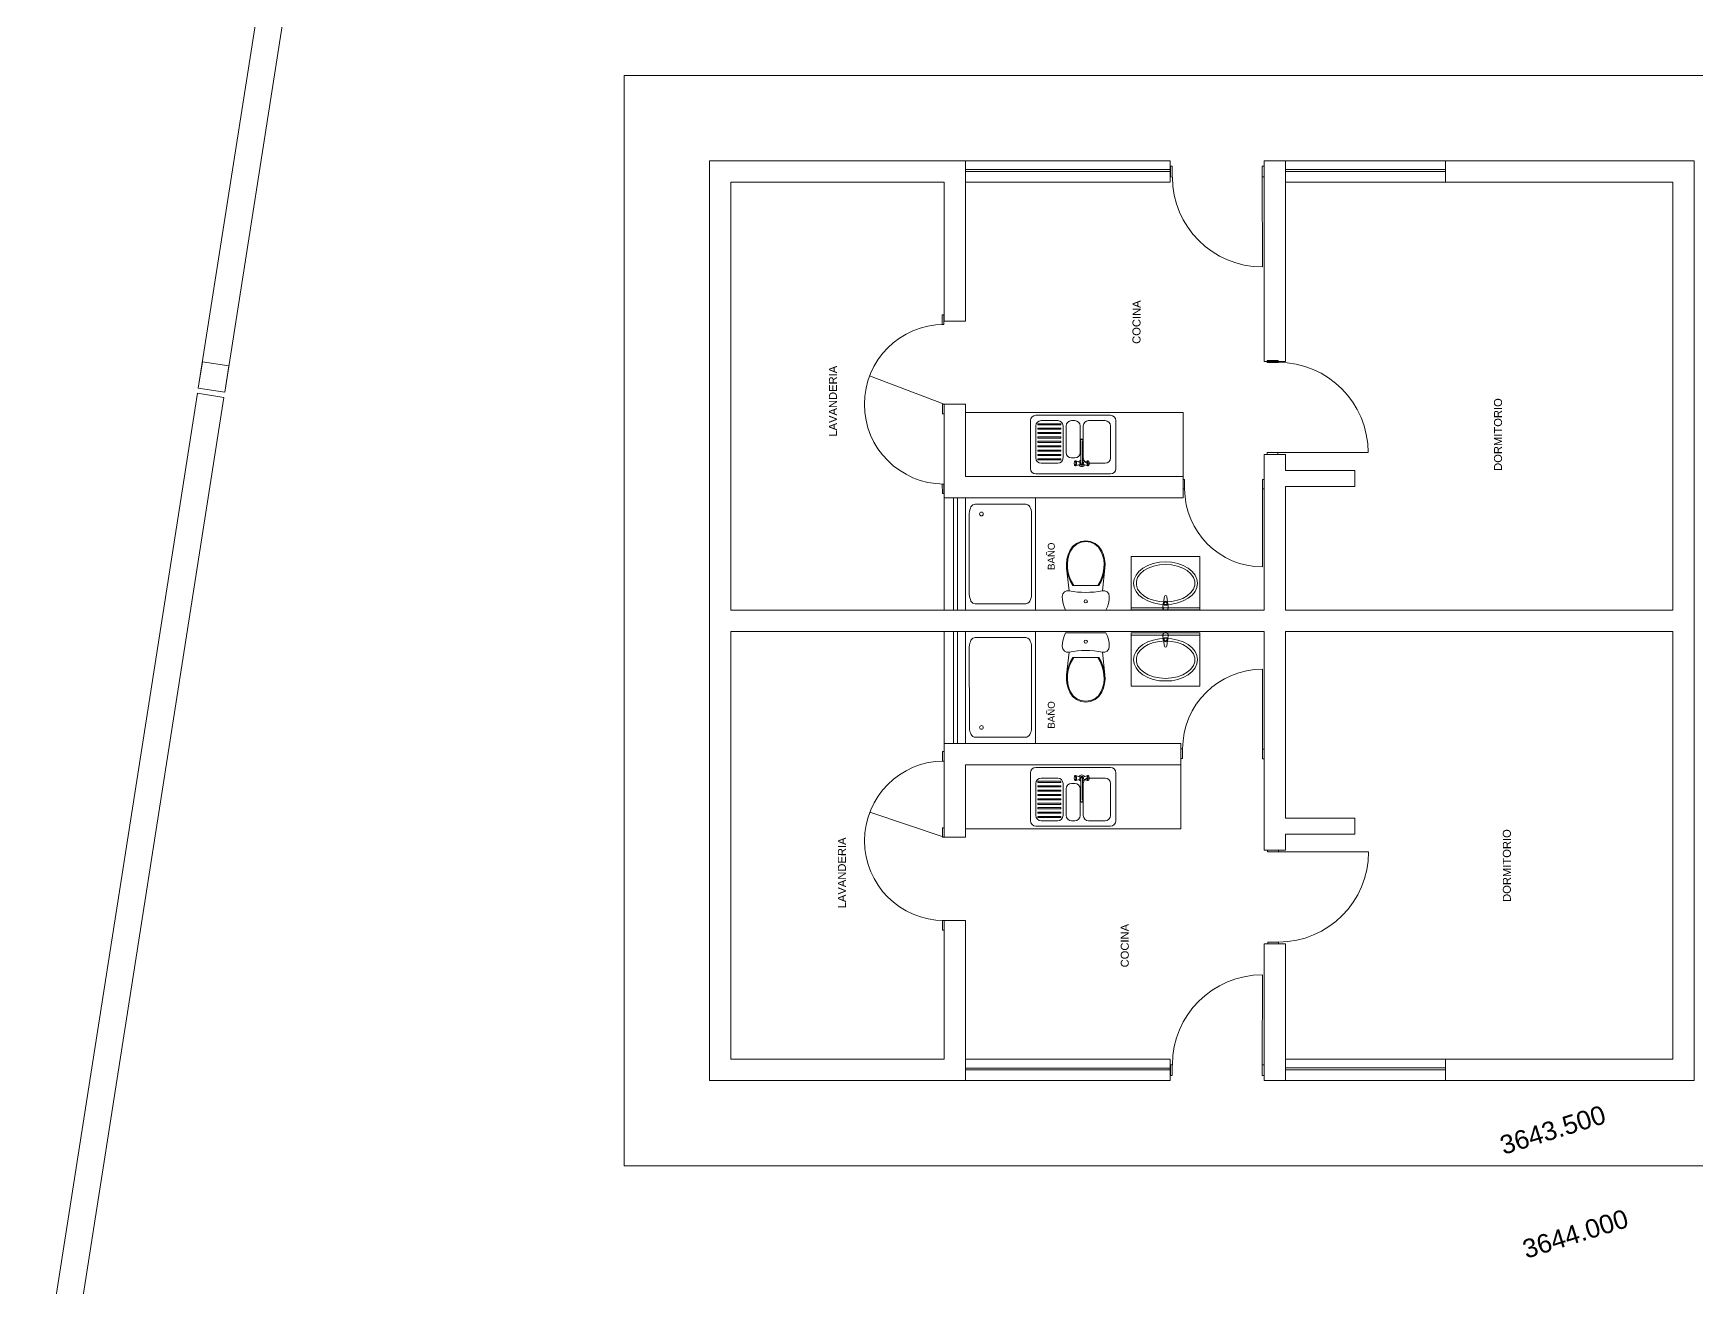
# Model space of a CAD drawing. Header units: metres. Extents: x -41 to 412, y -15 to 25.
# Drawn here: x 112.69 to 128.28, y -2.8 to 8.96 of the extents above; entities that cross this region are included whole.
import ezdxf

# ---------------------------------------------------------------- set-up
doc = ezdxf.new("R2010")
doc.units = ezdxf.units.M
doc.header["$MEASUREMENT"] = 0
doc.layers.add('Interior - Furniture', color=7, linetype='Continuous')
doc.styles.add('GENERATED_STYLE_2', font='arial.ttf')
doc.styles.add('GENERATED_STYLE_3', font='swisse.ttf')

msp = doc.modelspace()

# ---------------------------------------------------------------- linework, layer by layer
at = {"layer": 'Interior - Furniture', "color": 251, "linetype": 'Continuous', "lineweight": 20, "true_color": 0x6a6a6a}
for p, q in [((115.782, 15.514), (114.233, 5.635)), ((114.48, 5.596), (116.029, 15.476)), ((118.224, 8.563), (118.224, -1.655)), ((119.024, 7.765), (119.024, -0.855)), ((121.424, 7.765), (119.024, 7.763)), ((121.424, 6.263), (121.424, 7.763)), ((121.424, 7.763), (123.344, 7.763)), ((121.424, 7.683), (123.344, 7.683)), ((121.424, 7.663), (123.344, 7.663)), ((123.344, 7.563), (123.344, 7.763)), ((123.346, 7.713), (123.363, 7.714)), ((123.346, 7.612), (123.346, 7.713)), ((123.363, 7.714), (123.363, 7.613)), ((124.207, 7.614), (124.206, 7.715)), ((124.206, 7.715), (124.224, 7.715)), ((124.224, 7.763), (124.224, 5.883)), ((124.224, 7.763), (124.424, 7.763)), ((124.224, 7.715), (124.224, 7.614)), ((124.424, 5.883), (124.424, 7.763)), ((124.424, 7.763), (125.924, 7.763)), ((124.424, 7.683), (125.924, 7.683)), ((124.424, 7.663), (125.924, 7.663)), ((125.924, 7.763), (128.254, 7.763)), ((125.924, 7.563), (125.924, 7.763)), ((128.254, 7.765), (128.054, 7.765)), ((128.054, 7.765), (128.054, 7.763)), ((128.254, -0.855), (128.254, 7.765)), ((119.224, 3.555), (119.224, 7.563)), ((119.224, 7.563), (121.224, 7.563)), ((121.224, 6.263), (121.224, 7.563)), ((121.424, 7.563), (123.344, 7.563)), ((123.363, 7.613), (123.346, 7.612)), ((124.224, 7.614), (124.207, 7.614)), ((124.207, 7.614), (124.208, 6.77)), ((124.424, 7.563), (125.924, 7.563)), ((125.924, 7.563), (128.054, 7.563)), ((128.054, 7.563), (128.054, 3.555)), ((121.207, 6.32), (121.223, 6.32)), ((121.207, 6.23), (121.207, 6.32)), ((121.223, 6.32), (121.223, 6.23)), ((121.224, 6.263), (121.424, 6.263)), ((121.223, 6.23), (121.207, 6.23)), ((114.272, 5.882), (114.233, 5.635)), ((114.519, 5.843), (114.272, 5.882)), ((114.48, 5.596), (114.519, 5.843)), ((124.224, 5.883), (124.424, 5.883)), ((124.355, 5.893), (124.254, 5.893)), ((124.355, 5.893), (124.254, 5.893)), ((124.254, 5.893), (124.254, 5.875)), ((124.355, 5.893), (124.254, 5.893)), ((124.254, 5.875), (124.355, 5.875)), ((124.355, 5.875), (124.355, 5.893)), ((114.233, 5.635), (114.48, 5.596)), ((114.233, 5.635), (114.48, 5.596)), ((121.224, 5.483), (120.526, 5.751)), ((114.225, 5.586), (112.686, -4.234)), ((112.933, -4.273), (114.472, 5.547)), ((114.472, 5.547), (114.225, 5.586)), ((121.208, 5.483), (121.224, 5.483)), ((121.209, 5.394), (121.208, 5.483)), ((121.224, 4.606), (121.224, 5.483)), ((121.224, 5.483), (121.424, 5.483)), ((121.224, 5.483), (121.224, 5.394)), ((121.424, 4.805), (121.424, 5.483)), ((121.224, 5.394), (121.209, 5.394)), ((123.464, 5.405), (121.424, 5.405)), ((122.034, 5.33), (122.034, 4.88)), ((122.784, 5.38), (122.084, 5.38)), ((122.289, 5.33), (122.134, 5.33)), ((122.289, 5.33), (122.289, 5.33)), ((122.449, 5.33), (122.419, 5.33)), ((122.449, 5.33), (122.449, 5.33)), ((122.734, 5.33), (122.579, 5.33)), ((122.734, 5.33), (122.734, 5.33)), ((122.784, 5.38), (122.784, 5.38)), ((122.834, 4.88), (122.834, 5.33)), ((123.464, 4.806), (123.464, 5.405)), ((122.084, 5.28), (122.084, 4.98)), ((122.319, 5.3), (122.104, 5.3)), ((122.104, 5.3), (122.104, 5.29)), ((122.104, 5.29), (122.319, 5.29)), ((122.319, 5.259), (122.104, 5.259)), ((122.104, 5.259), (122.104, 5.249)), ((122.104, 5.249), (122.319, 5.249)), ((122.319, 5.218), (122.104, 5.218)), ((122.104, 5.218), (122.104, 5.208)), ((122.104, 5.208), (122.319, 5.208)), ((122.319, 5.177), (122.104, 5.177)), ((122.104, 5.177), (122.104, 5.167)), ((122.104, 5.167), (122.319, 5.167)), ((122.319, 5.29), (122.319, 5.3)), ((122.319, 5.249), (122.319, 5.259)), ((122.319, 5.208), (122.319, 5.218)), ((122.319, 5.167), (122.319, 5.177)), ((122.339, 4.98), (122.339, 5.28)), ((122.369, 5.28), (122.369, 5.03)), ((122.499, 5.03), (122.499, 5.28)), ((122.504, 5.149), (122.503, 5.145)), ((122.504, 5.149), (122.503, 5.145)), ((122.505, 5.152), (122.504, 5.149)), ((122.507, 5.151), (122.504, 5.149)), ((122.508, 5.155), (122.505, 5.152)), ((122.51, 5.153), (122.507, 5.151)), ((122.511, 5.156), (122.508, 5.155)), ((122.514, 5.154), (122.51, 5.153)), ((122.514, 5.157), (122.511, 5.156)), ((122.517, 5.156), (122.514, 5.157)), ((122.518, 5.153), (122.514, 5.154)), ((122.52, 5.155), (122.517, 5.156)), ((122.521, 5.151), (122.518, 5.153)), ((122.523, 5.152), (122.52, 5.155)), ((122.524, 5.149), (122.521, 5.151)), ((122.524, 5.149), (122.523, 5.152)), ((122.525, 5.145), (122.524, 5.149)), ((122.524, 5.149), (122.525, 5.145)), ((122.529, 5.28), (122.529, 4.98)), ((122.784, 4.98), (122.784, 5.28)), ((122.319, 5.136), (122.104, 5.136)), ((122.104, 5.136), (122.104, 5.126)), ((122.104, 5.126), (122.319, 5.126)), ((122.319, 5.094), (122.104, 5.094)), ((122.104, 5.094), (122.104, 5.084)), ((122.104, 5.084), (122.319, 5.084)), ((122.319, 5.053), (122.104, 5.053)), ((122.104, 5.053), (122.104, 5.043)), ((122.104, 5.043), (122.319, 5.043)), ((122.319, 5.012), (122.104, 5.012)), ((122.104, 5.012), (122.104, 5.002)), ((122.104, 5.002), (122.319, 5.002)), ((122.319, 5.126), (122.319, 5.136)), ((122.319, 5.084), (122.319, 5.094)), ((122.319, 5.043), (122.319, 5.053)), ((122.319, 5.002), (122.319, 5.012)), ((122.503, 5.145), (122.503, 5.141)), ((122.503, 5.141), (122.504, 5.138)), ((122.504, 5.138), (122.506, 5.136)), ((122.506, 5.136), (122.506, 4.929)), ((122.522, 5.136), (122.524, 5.138)), ((122.522, 4.929), (122.522, 5.136)), ((122.524, 5.138), (122.525, 5.141)), ((122.525, 5.141), (122.525, 5.145)), ((124.224, 5.013), (124.224, 4.606)), ((124.224, 5.013), (124.424, 5.013)), ((124.354, 5.031), (124.253, 5.031)), ((124.253, 5.031), (124.253, 5.013)), ((124.253, 5.013), (124.354, 5.013)), ((124.354, 5.013), (124.354, 5.031)), ((124.354, 5.031), (125.199, 5.03)), ((124.424, 4.863), (124.424, 5.013)), ((122.319, 4.971), (122.104, 4.971)), ((122.104, 4.971), (122.104, 4.961)), ((122.104, 4.961), (122.319, 4.961)), ((122.134, 4.93), (122.289, 4.93)), ((122.319, 4.961), (122.319, 4.971)), ((122.419, 4.98), (122.449, 4.98)), ((122.445, 4.94), (122.444, 4.934)), ((122.444, 4.934), (122.444, 4.927)), ((122.444, 4.927), (122.445, 4.92)), ((122.446, 4.946), (122.445, 4.94)), ((122.445, 4.92), (122.446, 4.915)), ((122.448, 4.949), (122.446, 4.946)), ((122.446, 4.915), (122.448, 4.912)), ((122.454, 4.953), (122.448, 4.949)), ((122.451, 4.95), (122.448, 4.949)), ((122.448, 4.912), (122.451, 4.91)), ((122.454, 4.908), (122.448, 4.912)), ((122.453, 4.949), (122.451, 4.95)), ((122.451, 4.91), (122.453, 4.912)), ((122.455, 4.946), (122.453, 4.949)), ((122.453, 4.912), (122.455, 4.915)), ((122.456, 4.954), (122.454, 4.953)), ((122.454, 4.908), (122.456, 4.906)), ((122.457, 4.94), (122.455, 4.946)), ((122.455, 4.915), (122.457, 4.92)), ((122.459, 4.953), (122.456, 4.954)), ((122.494, 4.942), (122.456, 4.954)), ((122.494, 4.918), (122.456, 4.906)), ((122.456, 4.906), (122.459, 4.908)), ((122.458, 4.934), (122.457, 4.94)), ((122.457, 4.92), (122.458, 4.927)), ((122.458, 4.927), (122.458, 4.934)), ((122.462, 4.949), (122.459, 4.953)), ((122.459, 4.908), (122.462, 4.912)), ((122.464, 4.942), (122.462, 4.949)), ((122.462, 4.912), (122.464, 4.918)), ((122.464, 4.935), (122.464, 4.942)), ((122.464, 4.926), (122.464, 4.935)), ((122.464, 4.918), (122.464, 4.926)), ((122.499, 4.939), (122.497, 4.933)), ((122.497, 4.933), (122.497, 4.927)), ((122.497, 4.927), (122.499, 4.922)), ((122.5, 4.938), (122.498, 4.933)), ((122.498, 4.933), (122.498, 4.928)), ((122.498, 4.928), (122.5, 4.922)), ((122.503, 4.943), (122.499, 4.939)), ((122.499, 4.922), (122.503, 4.917)), ((122.504, 4.943), (122.5, 4.938)), ((122.5, 4.922), (122.504, 4.918)), ((122.506, 4.945), (122.503, 4.943)), ((122.503, 4.917), (122.508, 4.914)), ((122.506, 4.944), (122.504, 4.943)), ((122.505, 4.935), (122.504, 4.932)), ((122.504, 4.932), (122.504, 4.929)), ((122.504, 4.929), (122.505, 4.925)), ((122.504, 4.918), (122.509, 4.915)), ((122.506, 4.936), (122.505, 4.935)), ((122.505, 4.925), (122.508, 4.923)), ((122.506, 4.929), (122.507, 4.926)), ((122.507, 4.926), (122.509, 4.924)), ((122.508, 4.923), (122.511, 4.921)), ((122.508, 4.914), (122.514, 4.913)), ((122.509, 4.924), (122.511, 4.923)), ((122.509, 4.915), (122.514, 4.914)), ((122.511, 4.923), (122.514, 4.922)), ((122.511, 4.921), (122.514, 4.92)), ((122.514, 4.922), (122.517, 4.923)), ((122.514, 4.92), (122.517, 4.921)), ((122.514, 4.914), (122.519, 4.915)), ((122.514, 4.913), (122.52, 4.914)), ((122.517, 4.923), (122.519, 4.924)), ((122.517, 4.921), (122.52, 4.923)), ((122.519, 4.924), (122.521, 4.926)), ((122.519, 4.915), (122.524, 4.918)), ((122.52, 4.923), (122.523, 4.925)), ((122.52, 4.914), (122.525, 4.917)), ((122.521, 4.926), (122.522, 4.929)), ((122.525, 4.943), (122.522, 4.945)), ((122.524, 4.943), (122.522, 4.944)), ((122.523, 4.935), (122.522, 4.936)), ((122.524, 4.932), (122.523, 4.935)), ((122.523, 4.925), (122.524, 4.929)), ((122.528, 4.938), (122.524, 4.943)), ((122.524, 4.929), (122.524, 4.932)), ((122.524, 4.918), (122.528, 4.922)), ((122.529, 4.939), (122.525, 4.943)), ((122.525, 4.917), (122.529, 4.922)), ((122.53, 4.933), (122.528, 4.938)), ((122.528, 4.922), (122.53, 4.928)), ((122.531, 4.933), (122.529, 4.939)), ((122.529, 4.922), (122.531, 4.927)), ((122.53, 4.928), (122.53, 4.933)), ((122.531, 4.927), (122.531, 4.933)), ((122.534, 4.942), (122.572, 4.954)), ((122.534, 4.918), (122.572, 4.906)), ((122.566, 4.949), (122.564, 4.942)), ((122.564, 4.942), (122.564, 4.935)), ((122.564, 4.935), (122.564, 4.926)), ((122.564, 4.926), (122.564, 4.918)), ((122.564, 4.918), (122.566, 4.912)), ((122.569, 4.953), (122.566, 4.949)), ((122.566, 4.912), (122.569, 4.908)), ((122.572, 4.954), (122.569, 4.953)), ((122.569, 4.908), (122.572, 4.906)), ((122.571, 4.94), (122.57, 4.934)), ((122.57, 4.934), (122.57, 4.927)), ((122.57, 4.927), (122.571, 4.92)), ((122.573, 4.946), (122.571, 4.94)), ((122.571, 4.92), (122.573, 4.915)), ((122.574, 4.953), (122.572, 4.954)), ((122.572, 4.906), (122.574, 4.908)), ((122.575, 4.949), (122.573, 4.946)), ((122.573, 4.915), (122.575, 4.912)), ((122.574, 4.953), (122.58, 4.949)), ((122.574, 4.908), (122.58, 4.912)), ((122.577, 4.95), (122.575, 4.949)), ((122.575, 4.912), (122.577, 4.91)), ((122.58, 4.949), (122.577, 4.95)), ((122.577, 4.91), (122.58, 4.912)), ((122.579, 4.93), (122.734, 4.93)), ((122.582, 4.946), (122.58, 4.949)), ((122.58, 4.912), (122.582, 4.915)), ((122.583, 4.94), (122.582, 4.946)), ((122.582, 4.915), (122.583, 4.92)), ((122.584, 4.934), (122.583, 4.94)), ((122.583, 4.92), (122.584, 4.927)), ((122.584, 4.927), (122.584, 4.934)), ((125.074, 4.863), (124.424, 4.863)), ((125.074, 4.863), (124.424, 4.863)), ((125.074, 4.713), (125.074, 4.863)), ((125.074, 4.713), (125.074, 4.863)), ((121.207, 4.736), (121.223, 4.736)), ((121.208, 4.646), (121.207, 4.736)), ((121.223, 4.736), (121.223, 4.646)), ((123.464, 4.806), (121.424, 4.806)), ((123.444, 4.805), (121.424, 4.805)), ((122.084, 4.83), (122.784, 4.83)), ((123.464, 4.806), (123.464, 4.606)), ((123.464, 4.777), (123.479, 4.777)), ((123.464, 4.69), (123.464, 4.777)), ((123.479, 4.69), (123.464, 4.69)), ((123.479, 4.777), (123.479, 4.69)), ((124.209, 4.69), (124.209, 4.778)), ((124.209, 4.778), (124.224, 4.778)), ((124.224, 4.69), (124.209, 4.69)), ((124.209, 4.69), (124.21, 3.961)), ((124.224, 4.778), (124.224, 4.69)), ((124.424, 4.713), (125.074, 4.713)), ((124.424, 4.713), (125.074, 4.713)), ((124.424, 4.606), (124.424, 4.713)), ((121.223, 4.646), (121.208, 4.646)), ((121.224, 4.606), (121.224, 3.555)), ((121.224, 4.606), (123.464, 4.606)), ((121.311, 4.606), (121.311, 3.555)), ((121.35, 4.606), (121.35, 3.555)), ((121.424, 4.606), (121.424, 3.555)), ((123.464, 4.606), (121.424, 4.606)), ((121.424, 3.555), (121.424, 4.606)), ((121.424, 3.555), (121.424, 4.606)), ((121.485, 4.532), (121.476, 4.521)), ((121.494, 4.54), (121.485, 4.532)), ((121.505, 4.545), (121.494, 4.54)), ((121.515, 4.547), (121.505, 4.545)), ((121.515, 4.547), (121.989, 4.547)), ((122, 4.545), (121.989, 4.547)), ((122.01, 4.54), (122, 4.545)), ((122.02, 4.532), (122.01, 4.54)), ((122.028, 4.521), (122.02, 4.532)), ((122.081, 4.605), (122.081, 3.555)), ((124.224, 3.555), (124.224, 4.606)), ((124.224, 4.606), (124.224, 3.555)), ((124.424, 3.555), (124.424, 4.606)), ((121.462, 4.477), (121.46, 4.46)), ((121.46, 4.46), (121.46, 3.701)), ((121.465, 4.493), (121.462, 4.477)), ((121.47, 4.508), (121.465, 4.493)), ((121.476, 4.521), (121.47, 4.508)), ((122.035, 4.508), (122.028, 4.521)), ((122.04, 4.493), (122.035, 4.508)), ((122.043, 4.477), (122.04, 4.493)), ((122.044, 4.459), (122.043, 4.477)), ((122.044, 4.459), (122.044, 3.701)), ((122.376, 4.031), (122.387, 4.072)), ((122.384, 4.03), (122.394, 4.07)), ((122.387, 4.072), (122.403, 4.111)), ((122.394, 4.07), (122.41, 4.108)), ((122.403, 4.111), (122.429, 4.149)), ((122.41, 4.108), (122.435, 4.144)), ((122.429, 4.149), (122.464, 4.179)), ((122.435, 4.144), (122.468, 4.172)), ((122.464, 4.179), (122.506, 4.197)), ((122.468, 4.172), (122.509, 4.19)), ((122.506, 4.197), (122.552, 4.204)), ((122.509, 4.19), (122.552, 4.196)), ((122.552, 4.204), (122.598, 4.197)), ((122.552, 4.196), (122.596, 4.19)), ((122.596, 4.19), (122.636, 4.172)), ((122.598, 4.197), (122.64, 4.179)), ((122.636, 4.172), (122.67, 4.144)), ((122.64, 4.179), (122.676, 4.149)), ((122.67, 4.144), (122.694, 4.108)), ((122.676, 4.149), (122.702, 4.111)), ((122.694, 4.108), (122.71, 4.07)), ((122.702, 4.111), (122.718, 4.072)), ((122.71, 4.07), (122.72, 4.03)), ((122.718, 4.072), (122.728, 4.031)), ((122.978, 4.056), (123.622, 4.056)), ((122.978, 4.056), (122.978, 3.556)), ((123.622, 4.056), (123.622, 3.556)), ((122.372, 3.989), (122.376, 4.031)), ((122.373, 3.947), (122.372, 3.989)), ((122.396, 3.735), (122.373, 3.947)), ((122.38, 3.904), (122.373, 3.947)), ((122.38, 3.989), (122.384, 4.03)), ((122.381, 3.948), (122.38, 3.989)), ((122.392, 3.862), (122.38, 3.904)), ((122.388, 3.905), (122.381, 3.948)), ((122.401, 3.863), (122.388, 3.905)), ((122.716, 3.905), (122.704, 3.863)), ((122.731, 3.947), (122.708, 3.735)), ((122.724, 3.904), (122.712, 3.862)), ((122.723, 3.948), (122.716, 3.905)), ((122.72, 4.03), (122.725, 3.989)), ((122.725, 3.989), (122.723, 3.948)), ((122.731, 3.947), (122.724, 3.904)), ((122.728, 4.031), (122.733, 3.989)), ((122.733, 3.989), (122.731, 3.947)), ((123.051, 3.917), (123.023, 3.883)), ((123.088, 3.948), (123.051, 3.917)), ((123.096, 3.924), (123.062, 3.894)), ((123.134, 3.973), (123.088, 3.948)), ((123.138, 3.948), (123.096, 3.924)), ((123.185, 3.991), (123.134, 3.973)), ((123.188, 3.967), (123.138, 3.948)), ((123.242, 4.002), (123.185, 3.991)), ((123.243, 3.978), (123.188, 3.967)), ((123.3, 4.006), (123.242, 4.002)), ((123.3, 3.982), (123.243, 3.978)), ((123.358, 4.002), (123.3, 4.006)), ((123.357, 3.978), (123.3, 3.982)), ((123.412, 3.966), (123.357, 3.978)), ((123.415, 3.991), (123.358, 4.002)), ((123.462, 3.948), (123.412, 3.966)), ((123.466, 3.973), (123.415, 3.991)), ((123.504, 3.924), (123.462, 3.948)), ((123.512, 3.948), (123.466, 3.973)), ((123.538, 3.894), (123.504, 3.924)), ((123.549, 3.917), (123.512, 3.948)), ((123.577, 3.883), (123.549, 3.917)), ((122.409, 3.822), (122.392, 3.862)), ((122.418, 3.822), (122.401, 3.863)), ((122.43, 3.785), (122.409, 3.822)), ((122.44, 3.785), (122.418, 3.822)), ((122.674, 3.785), (122.43, 3.785)), ((122.686, 3.822), (122.665, 3.785)), ((122.695, 3.822), (122.674, 3.785)), ((122.704, 3.863), (122.686, 3.822)), ((122.712, 3.862), (122.695, 3.822)), ((123.006, 3.845), (123, 3.806)), ((123, 3.806), (123.006, 3.767)), ((123.023, 3.883), (123.006, 3.845)), ((123.006, 3.767), (123.023, 3.73)), ((123.038, 3.86), (123.027, 3.825)), ((123.027, 3.825), (123.027, 3.788)), ((123.027, 3.788), (123.038, 3.752)), ((123.062, 3.894), (123.038, 3.86)), ((123.038, 3.752), (123.062, 3.719)), ((123.562, 3.86), (123.538, 3.894)), ((123.538, 3.719), (123.562, 3.752)), ((123.574, 3.825), (123.562, 3.86)), ((123.562, 3.752), (123.574, 3.788)), ((123.574, 3.788), (123.574, 3.825)), ((123.594, 3.845), (123.577, 3.883)), ((123.577, 3.73), (123.594, 3.767)), ((123.6, 3.806), (123.594, 3.845)), ((123.594, 3.767), (123.6, 3.806)), ((121.46, 3.701), (121.461, 3.684)), ((121.461, 3.684), (121.465, 3.668)), ((121.465, 3.668), (121.47, 3.653)), ((121.47, 3.653), (121.476, 3.639)), ((121.476, 3.639), (121.485, 3.628)), ((121.485, 3.628), (121.494, 3.62)), ((121.494, 3.62), (121.504, 3.615)), ((121.504, 3.615), (121.515, 3.614)), ((121.515, 3.614), (121.989, 3.614)), ((121.989, 3.614), (122, 3.615)), ((122, 3.615), (122.01, 3.62)), ((122.01, 3.62), (122.02, 3.628)), ((122.02, 3.628), (122.028, 3.639)), ((122.028, 3.639), (122.035, 3.653)), ((122.035, 3.653), (122.04, 3.668)), ((122.04, 3.668), (122.043, 3.684)), ((122.043, 3.684), (122.044, 3.701)), ((122.332, 3.683), (122.337, 3.706)), ((122.334, 3.65), (122.332, 3.683)), ((122.34, 3.617), (122.334, 3.65)), ((122.337, 3.706), (122.352, 3.724)), ((122.35, 3.585), (122.34, 3.617)), ((122.352, 3.724), (122.373, 3.735)), ((122.373, 3.735), (122.396, 3.735)), ((122.396, 3.735), (122.435, 3.728)), ((122.435, 3.728), (122.474, 3.723)), ((122.474, 3.723), (122.513, 3.721)), ((122.513, 3.721), (122.552, 3.72)), ((122.552, 3.72), (122.591, 3.721)), ((122.591, 3.721), (122.631, 3.723)), ((122.631, 3.723), (122.67, 3.728)), ((122.67, 3.728), (122.708, 3.735)), ((122.708, 3.735), (122.732, 3.735)), ((122.732, 3.735), (122.753, 3.724)), ((122.753, 3.724), (122.767, 3.706)), ((122.764, 3.617), (122.755, 3.585)), ((122.77, 3.65), (122.764, 3.617)), ((122.767, 3.706), (122.772, 3.683)), ((122.772, 3.683), (122.77, 3.65)), ((123.023, 3.73), (123.051, 3.695)), ((123.051, 3.695), (123.088, 3.665)), ((123.062, 3.719), (123.096, 3.689)), ((123.088, 3.665), (123.134, 3.64)), ((123.096, 3.689), (123.138, 3.664)), ((123.134, 3.64), (123.185, 3.621)), ((123.138, 3.664), (123.188, 3.646)), ((123.185, 3.621), (123.242, 3.61)), ((123.188, 3.646), (123.243, 3.635)), ((123.242, 3.61), (123.3, 3.606)), ((123.243, 3.635), (123.3, 3.631)), ((123.279, 3.618), (123.276, 3.578)), ((123.282, 3.628), (123.289, 3.681)), ((123.286, 3.616), (123.286, 3.601)), ((123.286, 3.602), (123.314, 3.602)), ((123.286, 3.601), (123.314, 3.601)), ((123.3, 3.631), (123.357, 3.635)), ((123.3, 3.606), (123.358, 3.61)), ((123.311, 3.681), (123.318, 3.628)), ((123.314, 3.601), (123.314, 3.616)), ((123.321, 3.618), (123.324, 3.578)), ((123.357, 3.635), (123.412, 3.646)), ((123.358, 3.61), (123.415, 3.621)), ((123.412, 3.646), (123.462, 3.664)), ((123.415, 3.621), (123.466, 3.64)), ((123.462, 3.664), (123.504, 3.689)), ((123.466, 3.64), (123.512, 3.665)), ((123.504, 3.689), (123.538, 3.719)), ((123.512, 3.665), (123.549, 3.695)), ((123.549, 3.695), (123.577, 3.73)), ((121.224, 3.555), (119.224, 3.555)), ((121.224, 3.555), (119.224, 3.555)), ((124.224, 3.555), (121.224, 3.555)), ((121.424, 3.555), (124.224, 3.555)), ((124.224, 3.555), (121.424, 3.555)), ((122.363, 3.554), (122.35, 3.585)), ((122.741, 3.554), (122.363, 3.554)), ((122.755, 3.585), (122.741, 3.554)), ((122.978, 3.576), (123.622, 3.576)), ((122.978, 3.556), (123.622, 3.556)), ((123.276, 3.578), (123.276, 3.573)), ((123.324, 3.578), (123.324, 3.573)), ((128.054, 3.555), (124.424, 3.555)), ((119.224, 3.355), (121.224, 3.355)), ((119.224, -0.655), (119.224, 3.355)), ((121.224, 3.355), (119.224, 3.355)), ((121.224, 3.355), (124.224, 3.355)), ((121.224, 3.355), (121.224, 2.305)), ((121.311, 3.355), (121.311, 2.305)), ((121.35, 3.355), (121.35, 2.305)), ((121.424, 3.355), (121.424, 2.305)), ((124.224, 3.355), (121.424, 3.355)), ((121.424, 2.305), (121.424, 3.355)), ((121.485, 3.282), (121.476, 3.271)), ((121.494, 3.29), (121.485, 3.282)), ((121.505, 3.295), (121.494, 3.29)), ((121.515, 3.297), (121.505, 3.295)), ((121.515, 3.297), (121.989, 3.297)), ((122, 3.295), (121.989, 3.297)), ((122.01, 3.29), (122, 3.295)), ((122.02, 3.282), (122.01, 3.29)), ((122.028, 3.271), (122.02, 3.282)), ((122.081, 2.305), (122.081, 3.355)), ((122.34, 3.279), (122.334, 3.246)), ((122.35, 3.311), (122.34, 3.279)), ((122.363, 3.342), (122.35, 3.311)), ((122.741, 3.342), (122.363, 3.342)), ((122.755, 3.311), (122.741, 3.342)), ((122.764, 3.279), (122.755, 3.311)), ((122.77, 3.246), (122.764, 3.279)), ((122.978, 3.34), (123.622, 3.34)), ((122.978, 2.84), (122.978, 3.34)), ((122.978, 3.32), (123.622, 3.32)), ((123.242, 3.286), (123.185, 3.274)), ((123.3, 3.29), (123.242, 3.286)), ((123.276, 3.318), (123.276, 3.323)), ((123.279, 3.278), (123.276, 3.318)), ((123.286, 3.28), (123.286, 3.295)), ((123.286, 3.295), (123.314, 3.295)), ((123.286, 3.294), (123.314, 3.294)), ((123.358, 3.286), (123.3, 3.29)), ((123.314, 3.295), (123.314, 3.28)), ((123.321, 3.278), (123.324, 3.318)), ((123.324, 3.318), (123.324, 3.323)), ((123.415, 3.274), (123.358, 3.286)), ((123.622, 2.84), (123.622, 3.34)), ((124.224, 2.305), (124.224, 3.355)), ((124.224, 3.355), (124.224, 2.105)), ((124.224, 3.355), (124.224, 2.105)), ((124.424, 3.355), (128.054, 3.355)), ((124.424, 1.606), (124.424, 3.355)), ((124.424, 2.305), (124.424, 3.355)), ((128.054, 3.355), (128.054, -0.655)), ((121.462, 3.227), (121.46, 3.21)), ((121.461, 2.451), (121.46, 3.21)), ((121.465, 3.243), (121.462, 3.227)), ((121.47, 3.258), (121.465, 3.243)), ((121.476, 3.271), (121.47, 3.258)), ((122.035, 3.258), (122.028, 3.271)), ((122.04, 3.243), (122.035, 3.258)), ((122.043, 3.227), (122.04, 3.243)), ((122.044, 3.21), (122.043, 3.227)), ((122.044, 2.451), (122.044, 3.21)), ((122.334, 3.246), (122.332, 3.212)), ((122.332, 3.212), (122.337, 3.19)), ((122.337, 3.19), (122.352, 3.171)), ((122.352, 3.171), (122.373, 3.161)), ((122.396, 3.161), (122.373, 2.949)), ((122.373, 3.161), (122.396, 3.161)), ((122.435, 3.167), (122.396, 3.161)), ((122.474, 3.172), (122.435, 3.167)), ((122.513, 3.175), (122.474, 3.172)), ((122.552, 3.176), (122.513, 3.175)), ((122.591, 3.175), (122.552, 3.176)), ((122.631, 3.172), (122.591, 3.175)), ((122.67, 3.167), (122.631, 3.172)), ((122.708, 3.161), (122.67, 3.167)), ((122.731, 2.949), (122.708, 3.161)), ((122.708, 3.161), (122.732, 3.161)), ((122.732, 3.161), (122.753, 3.171)), ((122.753, 3.171), (122.767, 3.19)), ((122.767, 3.19), (122.772, 3.212)), ((122.772, 3.212), (122.77, 3.246)), ((123.006, 3.129), (123, 3.09)), ((123.023, 3.166), (123.006, 3.129)), ((123.051, 3.201), (123.023, 3.166)), ((123.038, 3.144), (123.027, 3.108)), ((123.062, 3.177), (123.038, 3.144)), ((123.088, 3.231), (123.051, 3.201)), ((123.096, 3.207), (123.062, 3.177)), ((123.134, 3.256), (123.088, 3.231)), ((123.138, 3.231), (123.096, 3.207)), ((123.185, 3.274), (123.134, 3.256)), ((123.188, 3.25), (123.138, 3.231)), ((123.243, 3.261), (123.188, 3.25)), ((123.3, 3.265), (123.243, 3.261)), ((123.282, 3.268), (123.289, 3.215)), ((123.357, 3.261), (123.3, 3.265)), ((123.311, 3.215), (123.318, 3.268)), ((123.412, 3.25), (123.357, 3.261)), ((123.462, 3.231), (123.412, 3.25)), ((123.466, 3.256), (123.415, 3.274)), ((123.504, 3.207), (123.462, 3.231)), ((123.512, 3.231), (123.466, 3.256)), ((123.538, 3.177), (123.504, 3.207)), ((123.549, 3.201), (123.512, 3.231)), ((123.562, 3.144), (123.538, 3.177)), ((123.577, 3.166), (123.549, 3.201)), ((123.574, 3.108), (123.562, 3.144)), ((123.594, 3.129), (123.577, 3.166)), ((123.6, 3.09), (123.594, 3.129)), ((122.38, 2.992), (122.373, 2.949)), ((122.392, 3.033), (122.38, 2.992)), ((122.388, 2.991), (122.381, 2.948)), ((122.401, 3.033), (122.388, 2.991)), ((122.409, 3.073), (122.392, 3.033)), ((122.418, 3.073), (122.401, 3.033)), ((122.43, 3.111), (122.409, 3.073)), ((122.44, 3.111), (122.418, 3.073)), ((122.674, 3.111), (122.43, 3.111)), ((122.686, 3.073), (122.665, 3.111)), ((122.695, 3.073), (122.674, 3.111)), ((122.704, 3.033), (122.686, 3.073)), ((122.712, 3.033), (122.695, 3.073)), ((122.716, 2.991), (122.704, 3.033)), ((122.724, 2.992), (122.712, 3.033)), ((122.723, 2.948), (122.716, 2.991)), ((122.731, 2.949), (122.724, 2.992)), ((123, 3.09), (123.006, 3.05)), ((123.006, 3.05), (123.023, 3.013)), ((123.023, 3.013), (123.051, 2.978)), ((123.027, 3.108), (123.027, 3.071)), ((123.027, 3.071), (123.038, 3.035)), ((123.038, 3.035), (123.062, 3.002)), ((123.051, 2.978), (123.088, 2.948)), ((123.062, 3.002), (123.096, 2.972)), ((123.096, 2.972), (123.138, 2.948)), ((123.462, 2.948), (123.504, 2.972)), ((123.504, 2.972), (123.538, 3.002)), ((123.512, 2.948), (123.549, 2.978)), ((123.538, 3.002), (123.562, 3.035)), ((123.549, 2.978), (123.577, 3.013)), ((123.562, 3.035), (123.574, 3.071)), ((123.574, 3.071), (123.574, 3.108)), ((123.577, 3.013), (123.594, 3.051)), ((123.594, 3.051), (123.6, 3.09)), ((124.209, 2.252), (124.209, 3.001)), ((122.373, 2.949), (122.372, 2.907)), ((122.372, 2.907), (122.376, 2.865)), ((122.376, 2.865), (122.387, 2.824)), ((122.381, 2.948), (122.38, 2.907)), ((122.38, 2.907), (122.384, 2.866)), ((122.384, 2.866), (122.394, 2.826)), ((122.387, 2.824), (122.403, 2.784)), ((122.394, 2.826), (122.41, 2.788)), ((122.694, 2.788), (122.71, 2.826)), ((122.702, 2.784), (122.718, 2.824)), ((122.71, 2.826), (122.72, 2.866)), ((122.718, 2.824), (122.728, 2.865)), ((122.72, 2.866), (122.725, 2.907)), ((122.725, 2.907), (122.723, 2.948)), ((122.728, 2.865), (122.733, 2.907)), ((122.733, 2.907), (122.731, 2.949)), ((122.978, 2.84), (123.622, 2.84)), ((123.088, 2.948), (123.134, 2.923)), ((123.134, 2.923), (123.185, 2.905)), ((123.138, 2.948), (123.188, 2.929)), ((123.185, 2.905), (123.242, 2.893)), ((123.188, 2.929), (123.243, 2.918)), ((123.242, 2.893), (123.3, 2.89)), ((123.243, 2.918), (123.3, 2.914)), ((123.3, 2.914), (123.357, 2.918)), ((123.3, 2.89), (123.358, 2.893)), ((123.357, 2.918), (123.412, 2.929)), ((123.358, 2.893), (123.415, 2.905)), ((123.412, 2.929), (123.462, 2.948)), ((123.415, 2.905), (123.466, 2.923)), ((123.466, 2.923), (123.512, 2.948)), ((122.403, 2.784), (122.429, 2.746)), ((122.41, 2.788), (122.435, 2.752)), ((122.429, 2.746), (122.464, 2.717)), ((122.435, 2.752), (122.468, 2.724)), ((122.464, 2.717), (122.506, 2.698)), ((122.468, 2.724), (122.509, 2.706)), ((122.506, 2.698), (122.552, 2.692)), ((122.509, 2.706), (122.552, 2.7)), ((122.552, 2.7), (122.596, 2.706)), ((122.552, 2.692), (122.598, 2.698)), ((122.596, 2.706), (122.636, 2.724)), ((122.598, 2.698), (122.64, 2.717)), ((122.636, 2.724), (122.67, 2.752)), ((122.64, 2.717), (122.676, 2.746)), ((122.67, 2.752), (122.694, 2.788)), ((122.676, 2.746), (122.702, 2.784)), ((121.461, 2.451), (121.462, 2.434)), ((121.462, 2.434), (121.465, 2.418)), ((121.465, 2.418), (121.47, 2.403)), ((121.47, 2.403), (121.477, 2.389)), ((121.477, 2.389), (121.485, 2.378)), ((121.485, 2.378), (121.494, 2.37)), ((121.494, 2.37), (121.505, 2.365)), ((121.505, 2.365), (121.515, 2.364)), ((121.515, 2.364), (121.989, 2.364)), ((121.989, 2.364), (122, 2.365)), ((122, 2.365), (122.01, 2.37)), ((122.01, 2.37), (122.02, 2.378)), ((122.02, 2.378), (122.028, 2.389)), ((122.028, 2.389), (122.035, 2.403)), ((122.035, 2.403), (122.04, 2.418)), ((122.04, 2.418), (122.043, 2.434)), ((122.043, 2.434), (122.044, 2.451)), ((121.208, 2.23), (121.224, 2.23)), ((121.208, 2.14), (121.208, 2.23)), ((121.224, 2.305), (123.444, 2.305)), ((121.424, 2.305), (121.224, 2.305)), ((121.224, 2.305), (121.224, 1.425)), ((121.224, 2.23), (121.224, 2.14)), ((121.424, 2.305), (122.081, 2.305)), ((123.444, 2.105), (123.444, 2.305)), ((123.46, 2.253), (123.444, 2.253)), ((123.444, 2.253), (123.444, 2.163)), ((123.46, 2.163), (123.46, 2.253)), ((124.209, 2.252), (124.208, 2.162)), ((124.224, 2.252), (124.209, 2.252)), ((124.224, 2.162), (124.224, 2.252)), ((121.224, 2.14), (121.208, 2.14)), ((121.424, 1.425), (121.424, 2.105)), ((121.424, 2.105), (123.444, 2.105)), ((123.444, 2.105), (121.424, 2.105)), ((122.034, 1.58), (122.034, 2.03)), ((122.084, 2.08), (122.784, 2.08)), ((122.834, 2.03), (122.834, 1.58)), ((123.444, 2.163), (123.46, 2.163)), ((123.444, 2.105), (123.444, 1.505)), ((124.208, 2.162), (124.224, 2.162)), ((124.224, 2.105), (124.224, 1.306)), ((122.084, 1.63), (122.084, 1.93)), ((122.104, 1.94), (122.104, 1.95)), ((122.104, 1.95), (122.319, 1.95)), ((122.319, 1.94), (122.104, 1.94)), ((122.104, 1.899), (122.104, 1.909)), ((122.104, 1.909), (122.319, 1.909)), ((122.319, 1.899), (122.104, 1.899)), ((122.134, 1.98), (122.289, 1.98)), ((122.319, 1.95), (122.319, 1.94)), ((122.319, 1.909), (122.319, 1.899)), ((122.339, 1.93), (122.339, 1.63)), ((122.369, 1.63), (122.369, 1.88)), ((122.419, 1.93), (122.449, 1.93)), ((122.444, 1.984), (122.445, 1.99)), ((122.444, 1.977), (122.444, 1.984)), ((122.445, 1.97), (122.444, 1.977)), ((122.445, 1.99), (122.446, 1.996)), ((122.446, 1.965), (122.445, 1.97)), ((122.446, 1.996), (122.448, 1.999)), ((122.448, 1.962), (122.446, 1.965)), ((122.454, 2.003), (122.448, 1.999)), ((122.448, 1.999), (122.451, 2)), ((122.451, 1.96), (122.448, 1.962)), ((122.454, 1.958), (122.448, 1.962)), ((122.451, 2), (122.453, 1.999)), ((122.453, 1.962), (122.451, 1.96)), ((122.453, 1.999), (122.455, 1.996)), ((122.455, 1.965), (122.453, 1.962)), ((122.454, 2.003), (122.456, 2.004)), ((122.456, 1.956), (122.454, 1.958)), ((122.455, 1.996), (122.457, 1.99)), ((122.457, 1.97), (122.455, 1.965)), ((122.456, 2.004), (122.459, 2.003)), ((122.494, 1.992), (122.456, 2.004)), ((122.494, 1.968), (122.456, 1.956)), ((122.459, 1.958), (122.456, 1.956)), ((122.457, 1.99), (122.458, 1.984)), ((122.458, 1.977), (122.457, 1.97)), ((122.458, 1.984), (122.458, 1.977)), ((122.459, 2.003), (122.462, 1.999)), ((122.462, 1.962), (122.459, 1.958)), ((122.462, 1.999), (122.464, 1.992)), ((122.464, 1.968), (122.462, 1.962)), ((122.464, 1.992), (122.464, 1.985)), ((122.464, 1.985), (122.464, 1.976)), ((122.464, 1.976), (122.464, 1.968)), ((122.497, 1.983), (122.499, 1.989)), ((122.497, 1.977), (122.497, 1.983)), ((122.499, 1.972), (122.497, 1.977)), ((122.498, 1.983), (122.5, 1.988)), ((122.498, 1.978), (122.498, 1.983)), ((122.5, 1.972), (122.498, 1.978)), ((122.499, 1.989), (122.503, 1.993)), ((122.503, 1.967), (122.499, 1.972)), ((122.499, 1.88), (122.499, 1.63)), ((122.5, 1.988), (122.504, 1.993)), ((122.504, 1.968), (122.5, 1.972)), ((122.503, 1.993), (122.508, 1.996)), ((122.506, 1.966), (122.503, 1.967)), ((122.504, 1.993), (122.509, 1.995)), ((122.504, 1.982), (122.505, 1.985)), ((122.504, 1.979), (122.504, 1.982)), ((122.505, 1.975), (122.504, 1.979)), ((122.506, 1.967), (122.504, 1.968)), ((122.505, 1.985), (122.508, 1.988)), ((122.506, 1.974), (122.505, 1.975)), ((122.506, 1.982), (122.507, 1.984)), ((122.506, 1.775), (122.506, 1.982)), ((122.507, 1.984), (122.509, 1.986)), ((122.508, 1.996), (122.514, 1.997)), ((122.508, 1.988), (122.511, 1.99)), ((122.509, 1.995), (122.514, 1.996)), ((122.509, 1.986), (122.511, 1.988)), ((122.511, 1.99), (122.514, 1.99)), ((122.511, 1.988), (122.514, 1.988)), ((122.514, 1.997), (122.52, 1.996)), ((122.514, 1.996), (122.519, 1.995)), ((122.514, 1.99), (122.517, 1.99)), ((122.514, 1.988), (122.517, 1.988)), ((122.517, 1.99), (122.52, 1.988)), ((122.517, 1.988), (122.519, 1.986)), ((122.519, 1.995), (122.524, 1.993)), ((122.519, 1.986), (122.521, 1.984)), ((122.52, 1.996), (122.525, 1.993)), ((122.52, 1.988), (122.523, 1.985)), ((122.521, 1.984), (122.522, 1.982)), ((122.522, 1.982), (122.522, 1.775)), ((122.523, 1.975), (122.522, 1.974)), ((122.524, 1.968), (122.522, 1.967)), ((122.525, 1.967), (122.522, 1.966)), ((122.523, 1.985), (122.524, 1.982)), ((122.524, 1.979), (122.523, 1.975)), ((122.524, 1.993), (122.528, 1.988)), ((122.524, 1.982), (122.524, 1.979)), ((122.528, 1.972), (122.524, 1.968)), ((122.525, 1.993), (122.529, 1.989)), ((122.529, 1.972), (122.525, 1.967)), ((122.528, 1.988), (122.53, 1.983)), ((122.53, 1.978), (122.528, 1.972)), ((122.529, 1.989), (122.531, 1.983)), ((122.531, 1.977), (122.529, 1.972)), ((122.529, 1.63), (122.529, 1.93)), ((122.53, 1.983), (122.53, 1.978)), ((122.531, 1.983), (122.531, 1.977)), ((122.534, 1.992), (122.572, 2.004)), ((122.534, 1.968), (122.572, 1.956)), ((122.564, 1.992), (122.566, 1.999)), ((122.564, 1.985), (122.564, 1.992)), ((122.564, 1.976), (122.564, 1.985)), ((122.564, 1.968), (122.564, 1.976)), ((122.566, 1.962), (122.564, 1.968)), ((122.566, 1.999), (122.569, 2.003)), ((122.569, 1.958), (122.566, 1.962)), ((122.569, 2.003), (122.572, 2.004)), ((122.572, 1.956), (122.569, 1.958)), ((122.57, 1.984), (122.571, 1.99)), ((122.57, 1.977), (122.57, 1.984)), ((122.571, 1.97), (122.57, 1.977)), ((122.571, 1.99), (122.573, 1.996)), ((122.573, 1.965), (122.571, 1.97)), ((122.572, 2.004), (122.574, 2.003)), ((122.574, 1.958), (122.572, 1.956)), ((122.573, 1.996), (122.575, 1.999)), ((122.575, 1.962), (122.573, 1.965)), ((122.574, 2.003), (122.58, 1.999)), ((122.574, 1.958), (122.58, 1.962)), ((122.575, 1.999), (122.577, 2)), ((122.577, 1.96), (122.575, 1.962)), ((122.577, 2), (122.58, 1.999)), ((122.58, 1.962), (122.577, 1.96)), ((122.579, 1.98), (122.734, 1.98)), ((122.58, 1.999), (122.582, 1.996)), ((122.582, 1.965), (122.58, 1.962)), ((122.582, 1.996), (122.583, 1.99)), ((122.583, 1.97), (122.582, 1.965)), ((122.583, 1.99), (122.584, 1.984)), ((122.584, 1.977), (122.583, 1.97)), ((122.584, 1.984), (122.584, 1.977)), ((122.784, 1.93), (122.784, 1.63)), ((122.104, 1.857), (122.104, 1.867)), ((122.104, 1.867), (122.319, 1.867)), ((122.319, 1.857), (122.104, 1.857)), ((122.104, 1.816), (122.104, 1.826)), ((122.104, 1.826), (122.319, 1.826)), ((122.319, 1.816), (122.104, 1.816)), ((122.104, 1.775), (122.104, 1.785)), ((122.104, 1.785), (122.319, 1.785)), ((122.319, 1.775), (122.104, 1.775)), ((122.104, 1.734), (122.104, 1.744)), ((122.104, 1.744), (122.319, 1.744)), ((122.319, 1.734), (122.104, 1.734)), ((122.319, 1.867), (122.319, 1.857)), ((122.319, 1.826), (122.319, 1.816)), ((122.319, 1.785), (122.319, 1.775)), ((122.319, 1.744), (122.319, 1.734)), ((122.503, 1.769), (122.504, 1.773)), ((122.503, 1.766), (122.503, 1.769)), ((122.504, 1.762), (122.503, 1.766)), ((122.504, 1.762), (122.503, 1.766)), ((122.504, 1.773), (122.506, 1.775)), ((122.505, 1.758), (122.504, 1.762)), ((122.507, 1.759), (122.504, 1.762)), ((122.508, 1.756), (122.505, 1.758)), ((122.51, 1.757), (122.507, 1.759)), ((122.511, 1.754), (122.508, 1.756)), ((122.514, 1.757), (122.51, 1.757)), ((122.514, 1.754), (122.511, 1.754)), ((122.518, 1.757), (122.514, 1.757)), ((122.517, 1.754), (122.514, 1.754)), ((122.52, 1.756), (122.517, 1.754)), ((122.521, 1.759), (122.518, 1.757)), ((122.523, 1.758), (122.52, 1.756)), ((122.524, 1.762), (122.521, 1.759)), ((122.522, 1.775), (122.524, 1.773)), ((122.524, 1.762), (122.523, 1.758)), ((122.524, 1.773), (122.525, 1.769)), ((122.525, 1.766), (122.524, 1.762)), ((122.524, 1.762), (122.525, 1.766)), ((122.525, 1.769), (122.525, 1.766)), ((121.224, 1.425), (120.527, 1.661)), ((122.104, 1.693), (122.104, 1.703)), ((122.104, 1.703), (122.319, 1.703)), ((122.319, 1.693), (122.104, 1.693)), ((122.104, 1.652), (122.104, 1.662)), ((122.104, 1.662), (122.319, 1.662)), ((122.319, 1.652), (122.104, 1.652)), ((122.104, 1.61), (122.104, 1.62)), ((122.104, 1.62), (122.319, 1.62)), ((122.319, 1.61), (122.104, 1.61)), ((122.289, 1.58), (122.134, 1.58)), ((122.289, 1.58), (122.289, 1.58)), ((122.319, 1.703), (122.319, 1.693)), ((122.319, 1.662), (122.319, 1.652)), ((122.319, 1.62), (122.319, 1.61)), ((122.449, 1.58), (122.419, 1.58)), ((122.449, 1.58), (122.449, 1.58)), ((122.734, 1.58), (122.579, 1.58)), ((122.734, 1.58), (122.734, 1.58)), ((125.074, 1.606), (124.424, 1.606)), ((125.074, 1.456), (125.074, 1.606)), ((121.208, 1.515), (121.224, 1.515)), ((121.208, 1.425), (121.208, 1.515)), ((121.224, 1.425), (121.208, 1.425)), ((121.224, 1.515), (121.224, 1.425)), ((121.424, 1.425), (121.224, 1.425)), ((123.444, 1.505), (121.424, 1.505)), ((122.784, 1.53), (122.084, 1.53)), ((122.784, 1.53), (122.784, 1.53)), ((124.424, 1.306), (124.424, 1.456)), ((124.424, 1.456), (125.074, 1.456)), ((124.424, 1.306), (124.224, 1.306)), ((124.257, 1.288), (124.257, 1.306)), ((124.257, 1.306), (124.358, 1.306)), ((124.358, 1.288), (124.257, 1.288)), ((124.358, 1.306), (124.358, 1.288)), ((124.358, 1.288), (125.203, 1.289)), ((121.208, 0.645), (121.224, 0.645)), ((121.209, 0.556), (121.208, 0.645)), ((121.224, 0.645), (121.224, -0.655)), ((121.424, 0.645), (121.224, 0.645)), ((121.224, 0.645), (121.224, 0.556)), ((121.424, -0.855), (121.424, 0.645)), ((121.224, 0.556), (121.209, 0.556)), ((124.224, 0.426), (124.224, -0.855)), ((124.424, 0.426), (124.224, 0.426)), ((124.258, 0.426), (124.258, 0.443)), ((124.258, 0.443), (124.359, 0.443)), ((124.359, 0.426), (124.258, 0.426)), ((124.359, 0.443), (124.359, 0.426)), ((124.424, -0.855), (124.424, 0.426)), ((124.207, -0.707), (124.208, 0.136)), ((121.224, -0.655), (119.224, -0.655)), ((123.344, -0.655), (121.424, -0.655)), ((123.344, -0.755), (121.424, -0.755)), ((123.346, -0.739), (121.426, -0.739)), ((123.344, -0.655), (123.344, -0.855)), ((123.363, -0.706), (123.346, -0.706)), ((123.346, -0.706), (123.346, -0.807)), ((123.363, -0.807), (123.363, -0.706)), ((124.207, -0.707), (124.206, -0.808)), ((124.224, -0.707), (124.207, -0.707)), ((124.224, -0.808), (124.224, -0.707)), ((124.424, -0.655), (125.924, -0.655)), ((124.424, -0.734), (125.924, -0.734)), ((124.424, -0.755), (125.924, -0.755)), ((128.054, -0.655), (125.924, -0.655)), ((125.924, -0.655), (125.924, -0.855)), ((119.024, -0.855), (121.424, -0.855)), ((123.344, -0.855), (121.424, -0.855)), ((123.346, -0.807), (123.363, -0.807)), ((124.206, -0.808), (124.224, -0.808)), ((124.224, -0.855), (124.424, -0.855)), ((124.424, -0.855), (125.924, -0.855)), ((125.924, -0.855), (128.254, -0.855)), ((118.224, -1.655), (129.033, -1.655))]:
    msp.add_line(p, q, dxfattribs=at)
at = {"layer": 'Interior - Furniture', "color": 7, "linetype": 'Continuous', "lineweight": 13}
msp.add_line((118.224, 8.563), (131.51, 8.563), dxfattribs=at)
at = {"layer": 'Interior - Furniture', "color": 124, "linetype": 'Continuous', "lineweight": 20}
for p, q in [((121.424, 7.763), (121.424, 7.765)), ((114.233, 5.635), (114.48, 5.596)), ((124.424, 4.606), (124.424, 4.713)), ((121.424, 4.606), (123.464, 4.606)), ((124.224, 4.606), (124.224, 3.555)), ((124.424, 3.555), (124.424, 4.606)), ((124.224, 3.555), (121.424, 3.555)), ((128.054, 3.555), (124.424, 3.555)), ((119.224, 3.355), (121.224, 3.355)), ((121.424, 3.355), (124.224, 3.355)), ((124.424, 3.355), (128.054, 3.355)), ((124.424, 2.305), (124.424, 3.355)), ((121.424, 1.425), (121.424, 2.105)), ((121.424, -0.855), (121.424, 0.645))]:
    msp.add_line(p, q, dxfattribs=at)
at = {"layer": 'Interior - Furniture', "color": 251, "linetype": 'Continuous', "lineweight": 20, "true_color": 0x6a6a6a}
for centre, radius in [((121.574, 4.455), 0.0175), ((122.552, 3.636), 0.015), ((122.552, 3.259), 0.015), ((121.574, 2.455), 0.0175)]:
    msp.add_circle(centre, radius, dxfattribs=at)
for centre, radius, start, end in [((124.207, 7.614), 0.843, 180.0729, 270.0729), ((121.224, 5.483), 0.747, 90.0729, 180.0729), ((124.354, 5.031), 0.845, 359.9271, 89.9271), ((121.224, 5.483), 0.747, 179.9271, 269.9271), ((122.084, 5.33), 0.05, 90, 180), ((122.134, 5.28), 0.05, 90, 180), ((122.289, 5.28), 0.05, 0, 90), ((122.419, 5.28), 0.05, 90, 180), ((122.449, 5.28), 0.05, 0, 90), ((122.579, 5.28), 0.05, 90, 180), ((122.734, 5.28), 0.05, 0, 90), ((122.784, 5.33), 0.05, 0, 90), ((122.419, 5.03), 0.05, 180, 270), ((122.449, 5.03), 0.05, 270, 0), ((122.084, 4.88), 0.05, 180, 270), ((122.134, 4.98), 0.05, 180, 270), ((122.289, 4.98), 0.05, 270, 0), ((122.514, 4.93), 0.03, 105.2253, 152.0235), ((122.514, 4.93), 0.03, 207.9765, 332.0235), ((122.514, 4.93), 0.03, 27.9765, 74.7747), ((122.579, 4.98), 0.05, 180, 270), ((122.734, 4.98), 0.05, 270, 0), ((122.784, 4.88), 0.05, 270, 0), ((124.209, 4.69), 0.73, 180.0729, 270.0729), ((123.3, 3.616), 0.0211, 5.1668, 174.8276), ((123.3, 3.616), 0.0211, 5.1668, 174.8276), ((123.3, 3.616), 0.0136, 359.9972, 179.9972), ((123.3, 3.679), 0.0112, 7.1361, 172.8582), ((123.3, 3.576), 0.025, 159.2827, 20.7116), ((123.3, 3.576), 0.024, 188.1005, 352.1598), ((123.3, 3.32), 0.025, 339.2884, 200.7173), ((123.3, 3.32), 0.024, 7.8402, 171.8995), ((123.3, 3.279), 0.0211, 185.1724, 354.8332), ((123.3, 3.28), 0.0211, 185.1724, 354.8332), ((123.3, 3.28), 0.0136, 180.0028, 0.0028), ((123.3, 3.217), 0.0112, 187.1418, 352.8639), ((124.209, 2.252), 0.749, 89.9271, 179.9271), ((121.225, 1.393), 0.747, 90.0729, 180.0729), ((122.084, 2.03), 0.05, 90, 180), ((122.784, 2.03), 0.05, 0, 90), ((122.134, 1.93), 0.05, 90, 180), ((122.289, 1.93), 0.05, 0, 90), ((122.419, 1.88), 0.05, 90, 180), ((122.449, 1.88), 0.05, 0, 90), ((122.514, 1.98), 0.03, 27.9765, 152.0235), ((122.514, 1.98), 0.03, 207.9765, 254.7747), ((122.514, 1.98), 0.03, 285.2253, 332.0235), ((122.579, 1.93), 0.05, 90, 180), ((122.734, 1.93), 0.05, 0, 90), ((122.084, 1.58), 0.05, 180, 270), ((122.134, 1.63), 0.05, 180, 270), ((122.289, 1.63), 0.05, 270, 0), ((122.419, 1.63), 0.05, 180, 270), ((122.449, 1.63), 0.05, 270, 0), ((122.579, 1.63), 0.05, 180, 270), ((122.734, 1.63), 0.05, 270, 0), ((122.784, 1.58), 0.05, 270, 0), ((121.225, 1.393), 0.747, 179.9271, 269.9271), ((124.358, 1.288), 0.845, 270.0729, 0.0729), ((124.207, -0.707), 0.843, 89.9271, 179.9271)]:
    msp.add_arc(centre, radius, start, end, dxfattribs=at)

# ---------------------------------------------------------------- texts
at = {"layer": 'Interior - Furniture', "color": 251, "lineweight": 20, "true_color": 0x6a6a6a, "attachment_point": 7, "style": 'GENERATED_STYLE_3'}
for s, insert, char_height, rotation in [('\\A1;COCINA', (123.066, 6.049), 0.075, 89.918), ('\\A1;LAVANDERIA', (120.219, 5.18), 0.075, 89.918), ('\\A1;DORMITORIO', (126.455, 4.859), 0.075, 90), ('\\A1;BAÑO', (122.262, 3.93), 0.065, 89.918), ('\\A1;BAÑO', (122.262, 2.443), 0.065, 89.918), ('\\A1;LAVANDERIA', (120.303, 0.76), 0.075, 89.918), ('\\A1;DORMITORIO', (126.538, 0.82), 0.075, 90), ('\\A1;COCINA', (122.956, 0.206), 0.075, 89.918)]:
    msp.add_mtext(s, dxfattribs=dict(at, insert=insert, char_height=char_height, rotation=rotation))
at = {"layer": 'Interior - Furniture', "color": 7, "lineweight": 13, "char_height": 0.175, "attachment_point": 1, "rotation": 17.298, "style": 'GENERATED_STYLE_2'}
for s, insert in [('\\A1;3643.500', (126.417, -1.384)), ('\\A1;3644.000', (126.629, -2.358))]:
    msp.add_mtext(s, dxfattribs=dict(at, insert=insert))

doc.saveas('drawing.dxf')
